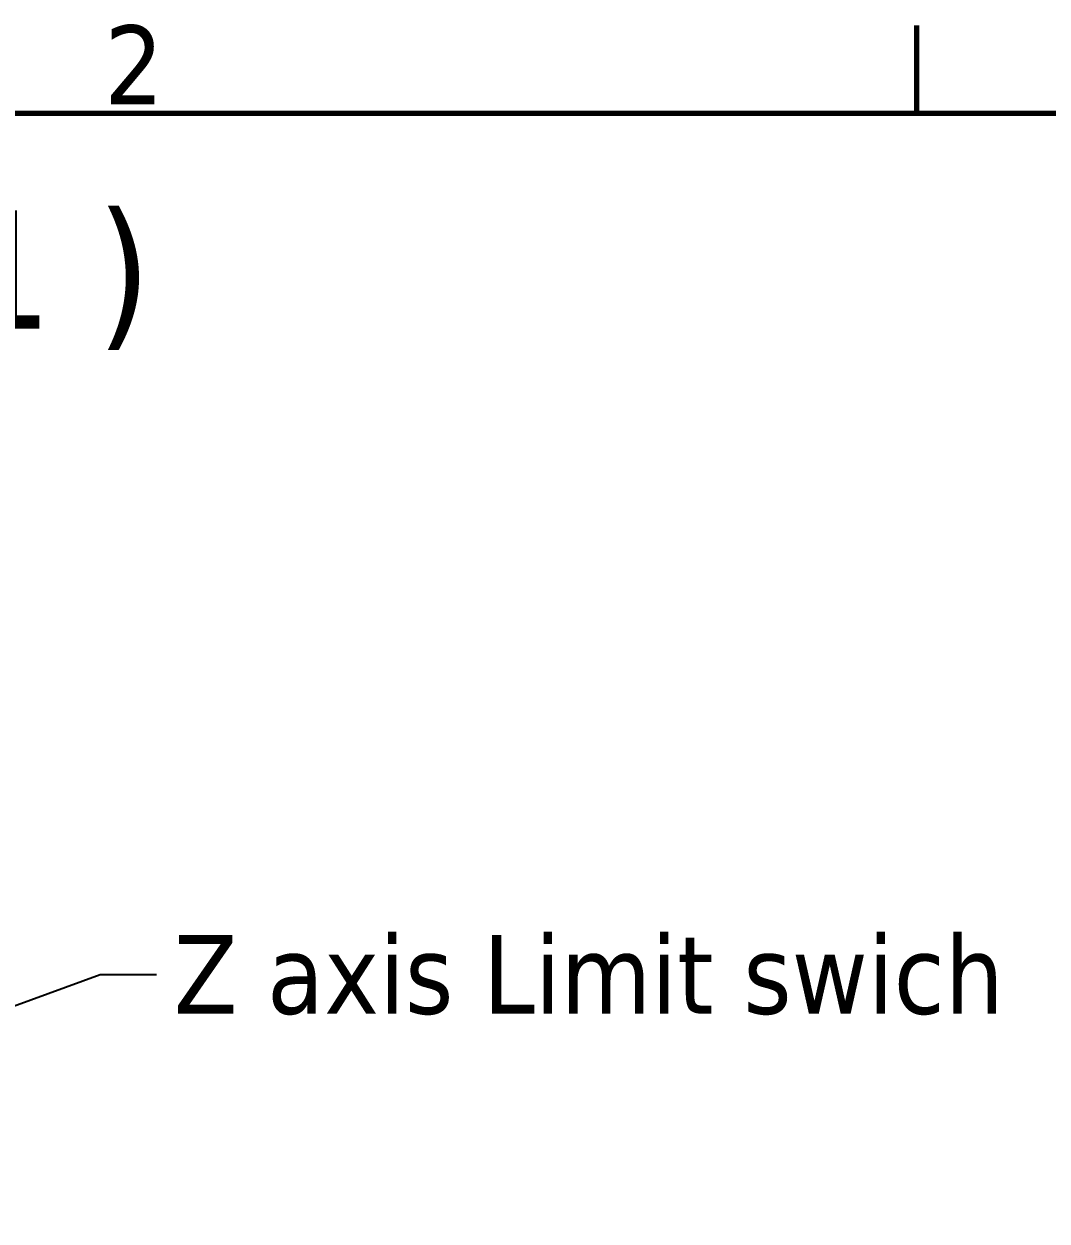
# Model space of a CAD drawing. Header units: millimetres. Extents: x 0 to 2625, y 0 to 1856.
# Drawn here: x 1939.8 to 2223.6, y 1486.5 to 1818.5 of the extents above; entities that cross this region are included whole.
import ezdxf

# ---------------------------------------------------------------- set-up
doc = ezdxf.new("R2010")
doc.units = ezdxf.units.MM
doc.header["$LTSCALE"] = 6.25
doc.layers.add('Border (ISO)', color=7, linetype='Continuous', lineweight=70)
doc.layers.add('Symbol (ISO)', color=7, linetype='Continuous', lineweight=25)
doc.styles.add('Label Text (ISO)', font='tahoma.ttf')
doc.styles.add('Note Text (ISO)', font='tahoma.ttf')
doc.dimstyles.new('Default - Method 1b (ISO)$7', dxfattribs={"dimscale": 6.25, "dimtxt": 3.5, "dimasz": 2.5, "dimexe": 3.175, "dimexo": 0, "dimgap": 0.762, "dimtad": 1, "dimtoh": 1, "dimrnd": 1e-08, "dimtxsty": 'Note Text (ISO)', "dimcen": 0.09, "dimdle": 10, "dimclrd": 256, "dimclre": 256, "dimclrt": 256, "dimazin": 2, "dimtfac": 1, "dimtmove": 0, "dimatfit": 3, "dimfxl": 1, "dimtolj": 1, "dimlwd": -1, "dimlwe": -1, "dimarcsym": 0})

# ---------------------------------------------------------------- blocks, each defined once
blk = doc.blocks.new('Borders Default Border')
at = {"layer": 'Border (ISO)'}
blk.add_line((350, 287), (350, 290.9), dxfattribs=at)
at = {"layer": 'Border (ISO)', "flags": 128}
blk.add_lwpolyline([(10, 10), (10, 287), (410, 287), (410, 10), (10, 10)], dxfattribs=at)
at = {"layer": 'Border (ISO)', "insert": (313.939, 287.4), "char_height": 3.5, "attachment_point": 7, "style": 'Note Text (ISO)'}
blk.add_mtext('2', dxfattribs=at)

msp = doc.modelspace()

# ---------------------------------------------------------------- block references
at = {"xscale": 6.25, "yscale": 6.25, "zscale": 6.25}
msp.add_blockref('Borders Default Border', (0, 0), dxfattribs=at)

# ---------------------------------------------------------------- texts
at = {"layer": 'Symbol (ISO)', "insert": (1692.57, 1728.06), "char_height": 32.8125, "attachment_point": 7, "style": 'Label Text (ISO)'}
msp.add_mtext('A-A ( 0.16 : 1 )', dxfattribs=at)
at = {"layer": 'Symbol (ISO)', "insert": (1981.36, 1565.84), "char_height": 21.875, "width": 233.3038, "attachment_point": 1, "style": 'Note Text (ISO)'}
msp.add_mtext('\\fTahoma|b0|i0;Z axis Limit swich', dxfattribs=at)

# ---------------------------------------------------------------- leaders
at = {"layer": 'Symbol (ISO)', "annotation_type": 0, "has_hookline": 1, "hookline_direction": 0, "text_width": 230.61}
msp.add_leader([(1791.91, 1492.76), (1960.98, 1554.9), (1976.6, 1554.9)], dimstyle='Default - Method 1b (ISO)$7', override={"dimtad": 0}, dxfattribs=at)

doc.saveas('drawing.dxf')
